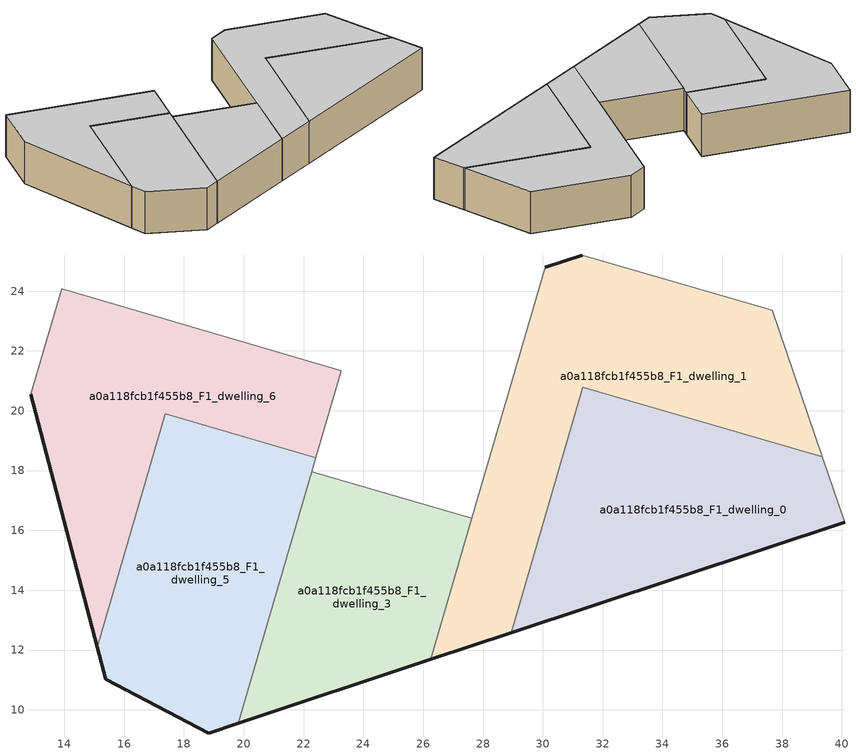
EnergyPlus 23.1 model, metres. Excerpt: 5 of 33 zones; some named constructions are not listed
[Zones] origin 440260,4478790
a0a118fcb1f455b8_F1_dwelling_0
 floor to a0a118fcb1f455b8_F0_dwelling_0 (EU_floor_Construction): 40.09,16.27 39.34,18.46 31.34,20.79 28.94,12.58 z3
 wall outside (EU_wall_Construction): 40.09,16.27 28.94,12.58 z3:6
 wall to a0a118fcb1f455b8_F1_dwelling_1 (EU_wall_Construction): 28.94,12.58 31.34,20.79 39.34,18.46 z3:6
 wall adiabatic (EU_wall_Construction): 39.34,18.46 40.09,16.27 z3:6
 ceiling to a0a118fcb1f455b8_F2_dwelling_0 (EU_floor_Construction): 39.34,18.46 40.09,16.27 28.94,12.58 31.34,20.79 z6
a0a118fcb1f455b8_F1_dwelling_1
 floor to a0a118fcb1f455b8_F0_dwelling_1 (EU_floor_Construction): 39.34,18.46 37.67,23.36 31.32,25.21 30.07,24.8 26.25,11.69 28.94,12.58 31.34,20.79 z3
 wall outside (EU_wall_Construction): 28.94,12.58 26.25,11.69 / 30.07,24.8 31.32,25.21 z3:6
 wall to a0a118fcb1f455b8_F1_dwelling_2 (EU_wall_Construction): 31.32,25.21 37.67,23.36 z3:6
 wall adiabatic (EU_wall_Construction): 37.67,23.36 39.34,18.46 z3:6
 wall to a0a118fcb1f455b8_F1_dwelling_4 (EU_wall_Construction): 27.62,16.41 30.07,24.8 z3:6
 wall to a0a118fcb1f455b8_F1_dwelling_3 (EU_wall_Construction): 26.25,11.69 27.62,16.41 z3:6
 ceiling to a0a118fcb1f455b8_F2_dwelling_1 (EU_floor_Construction): 37.67,23.36 39.34,18.46 31.34,20.79 28.94,12.58 26.25,11.69 30.07,24.8 31.32,25.21 z6
a0a118fcb1f455b8_F1_dwelling_3
 floor to a0a118fcb1f455b8_F0_dwelling_3 (EU_floor_Construction): 26.25,11.69 27.62,16.41 22.28,17.97 19.82,9.56 z3
 wall outside (EU_wall_Construction): 26.25,11.69 19.82,9.56 z3:6
 wall to a0a118fcb1f455b8_F1_dwelling_4 (EU_wall_Construction): 22.28,17.97 27.62,16.41 z3:6
 wall to a0a118fcb1f455b8_F1_dwelling_5 (EU_wall_Construction): 19.82,9.56 22.28,17.97 z3:6
 ceiling to a0a118fcb1f455b8_F2_dwelling_3 (EU_floor_Construction): 27.62,16.41 26.25,11.69 19.82,9.56 22.28,17.97 z6
a0a118fcb1f455b8_F1_dwelling_5
 floor to a0a118fcb1f455b8_F0_dwelling_5 (EU_floor_Construction): 19.82,9.56 22.41,18.44 17.38,19.91 15.1,12.1 15.38,11.03 18.82,9.23 z3
 wall outside (EU_wall_Construction): 19.82,9.56 18.82,9.23 15.38,11.03 15.1,12.1 z3:6
 wall to a0a118fcb1f455b8_F1_dwelling_6 (EU_wall_Construction): 15.1,12.1 17.38,19.91 22.41,18.44 z3:6
 wall to a0a118fcb1f455b8_F1_dwelling_4 (EU_wall_Construction): 22.41,18.44 22.28,17.97 z3:6
 ceiling to a0a118fcb1f455b8_F2_dwelling_5 (EU_floor_Construction): 22.41,18.44 19.82,9.56 18.82,9.23 15.38,11.03 15.1,12.1 17.38,19.91 z6
a0a118fcb1f455b8_F1_dwelling_6
 floor to a0a118fcb1f455b8_F0_dwelling_6 (EU_floor_Construction): 22.41,18.44 23.26,21.34 13.91,24.07 12.89,20.55 15.1,12.1 17.38,19.91 z3
 wall outside (EU_wall_Construction): 15.1,12.1 12.89,20.55 z3:6
 wall to a0a118fcb1f455b8_F1_dwelling_7 (EU_wall_Construction): 13.91,24.07 23.26,21.34 z3:6
 wall to a0a118fcb1f455b8_F1_dwelling_4 (EU_wall_Construction): 23.26,21.34 22.41,18.44 z3:6
 wall to a0a118fcb1f455b8_F1_dwelling_8 (EU_wall_Construction): 12.89,20.55 13.91,24.07 z3:6
 ceiling to a0a118fcb1f455b8_F2_dwelling_6 (EU_floor_Construction): 23.26,21.34 22.41,18.44 17.38,19.91 15.1,12.1 12.89,20.55 13.91,24.07 z6
[SCHEDULE:CONSTANT]
Name | Hourly Value
EU_AlwaysOn | 1
EU_CoolingOff | 0
[SCHEDULE:FILE] Column Number=1; Rows to Skip at Top=0; Number of Hours of Data=8760; Column Separator=Comma; Interpolate to Timestep=No; Minutes per Item=60; Adjust Schedule for Daylight Savings=Yes
Name | File
EU_Step8_GainSchedule_a0a118fcb1f455b8_F2_dwelling_4_f000 | ../../schedules/a0a118fcb1f455b8/a0a118fcb1f455b8_F2_dwelling_4_f000_gain.csv
EU_Step8_GainSchedule_a0a118fcb1f455b8_F2_dwelling_5_f000 | ../../schedules/a0a118fcb1f455b8/a0a118fcb1f455b8_F2_dwelling_5_f000_gain.csv
EU_Step8_GainSchedule_a0a118fcb1f455b8_F2_dwelling_6_f000 | ../../schedules/a0a118fcb1f455b8/a0a118fcb1f455b8_F2_dwelling_6_f000_gain.csv
EU_Step8_GainSchedule_a0a118fcb1f455b8_F2_dwelling_7_f000 | ../../schedules/a0a118fcb1f455b8/a0a118fcb1f455b8_F2_dwelling_7_f000_gain.csv
EU_Step8_GainSchedule_a0a118fcb1f455b8_F2_dwelling_8_f000 | ../../schedules/a0a118fcb1f455b8/a0a118fcb1f455b8_F2_dwelling_8_f000_gain.csv
EU_Step8_GainSchedule_a0a118fcb1f455b8_F2_dwelling_9_f000 | ../../schedules/a0a118fcb1f455b8/a0a118fcb1f455b8_F2_dwelling_9_f000_gain.csv
EU_Step8_GainSchedule_a0a118fcb1f455b8_F2_dwelling_10_f000 | ../../schedules/a0a118fcb1f455b8/a0a118fcb1f455b8_F2_dwelling_10_f000_gain.csv
